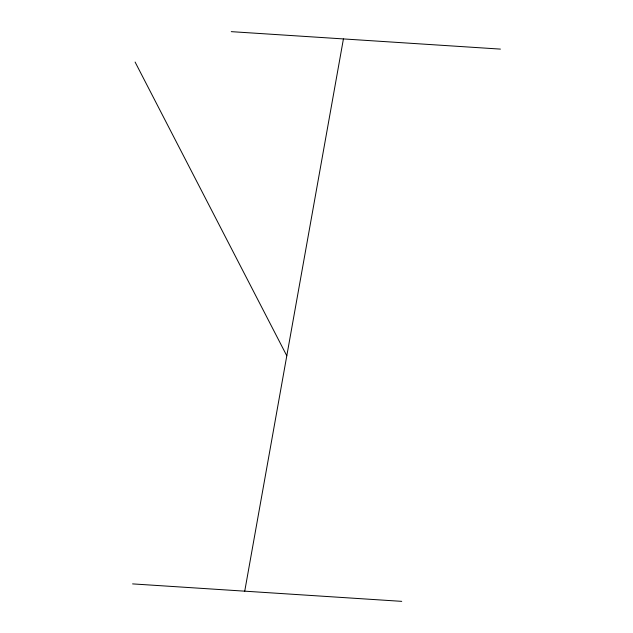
<?xml version="1.0" encoding="UTF-8"?>
<svg xmlns="http://www.w3.org/2000/svg" width="633" height="633" viewBox="0 0 633 633"><rect width="100%" height="100%" fill="white"/><g stroke="black" fill="none" stroke-linecap="round" stroke-linejoin="round"><path stroke-width="0.95" d="M244.734 591.167L343.426 38.922M231.274 31.65L500.418 49.105M132.582 583.895L401.726 601.35M135.09 62.042L286.796 355.786"/></g></svg>
